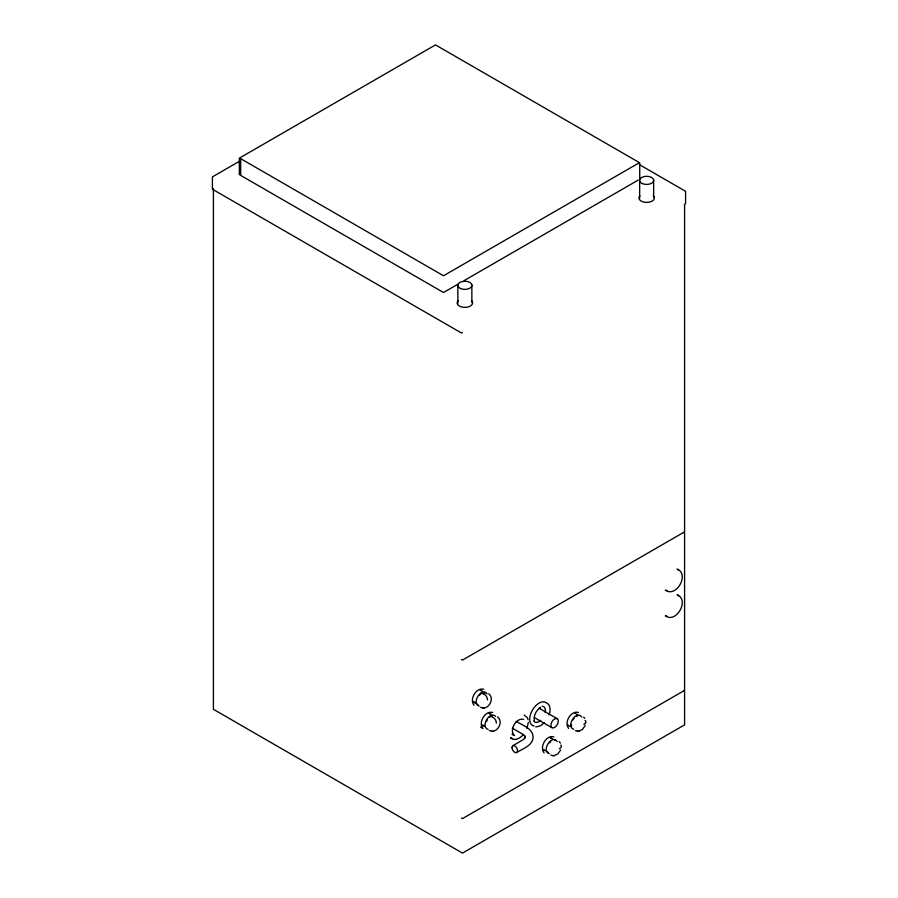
<?xml version="1.0" encoding="UTF-8"?>
<svg xmlns="http://www.w3.org/2000/svg" width="898" height="898" viewBox="0 0 898 898"><rect width="100%" height="100%" fill="white"/><g stroke="black" fill="none" stroke-linecap="round" stroke-linejoin="round"><path stroke-width="1.35" d="M487.434 699.935L487.356 698.947A3.962 2.054 55.5 0 0 484.291 694.277L481.496 692.65M496.313 723.159L496.235 722.172A3.962 2.054 55.5 0 0 493.17 717.502L490.342 715.897M528.338 722.34L526.935 728.525M549.037 714.909C550.721 710.767 550.8 704.481 545.917 702.55A13.279 7.667 -60 0 0 531.807 711.272A13.279 7.667 -60 0 0 534.142 725.999M560.678 749.965L557.871 753.893L554.133 755.622M585.227 725.539L582.42 729.468L578.682 731.197M523.399 734.418C520.481 738.178 514.79 741.501 510.479 737.875L512.388 738.56M544.401 722.632L540.439 725.876L535.78 726.942M540.719 707.231C536.454 710.037 533.434 715.369 534.332 720.533M481.957 693.11L480.677 693.997A6.993 4.041 -60 0 0 479.465 695.209M489.545 717.221L490.836 716.335A6.993 4.041 -60 0 1 492.104 715.852M584.766 723.665L583.868 724.304M240.271 160.798L212.411 176.884L212.411 189.22L461.493 333.023L462.481 332.451M638.31 163.301L443.511 275.765L240.675 158.665L240.675 175.402L443.511 292.501L458.036 284.127M464.086 280.625L638.31 180.038M512.792 745.733L523.759 739.312L525.285 737.135L525.15 737.954L524.982 736.135L525.364 736.854L523.759 734.833L512.309 728.132M516.72 752.524C522.569 748.707 532.862 745.722 533.109 737.078C532.828 728.233 522.187 725.326 516.26 721.352M559.319 748.741L560.206 748.09A3.962 2.492 -5 0 0 560.823 745.048M484.067 708.017C490.173 707.22 494.214 697.69 488.68 693.739M492.946 731.241C499.052 730.444 503.093 720.914 497.559 716.963M480.475 707.321L483.203 708.062M489.343 730.545L492.082 731.286M575.472 730.68L577.818 731.23M550.912 755.106L553.258 755.667M475.109 702.191L472.943 701.877L475.3 703.246M479.218 706.12C470.72 703.628 481.889 686.05 487.109 693.896M482.787 708.084L484.449 707.994M483.988 725.427L481.822 725.113L484.179 726.471M488.085 729.356C480.228 726.852 489.343 710.834 495.629 716.234M491.666 731.309L493.316 731.219M573.833 729.299C565.336 726.808 576.505 709.229 581.724 717.064M577.403 731.253L579.064 731.174M549.273 753.725C540.776 751.233 551.956 733.655 557.164 741.501M552.854 755.678L554.504 755.6M667.203 590.603L665.396 590.132C676.25 598.135 689.889 574.069 677.126 569.051L678.529 570.23M667.203 616.309L665.396 615.837C676.25 623.841 689.889 599.774 677.126 594.757L678.529 595.935M523.635 719.332C516.125 717.536 508.964 729.939 514.273 735.541L511.961 734.205M568.546 725.427L567.558 725.056L569.916 726.415M543.997 749.852L542.998 749.482L545.367 750.851M578.424 712.451C570.904 710.195 563.686 722.632 568.647 728.435M483.809 689.271C476.288 687.026 469.07 699.463 474.032 705.256M492.688 712.496C485.167 710.251 477.949 722.688 482.899 728.48L480.542 727.122M553.864 736.876C546.343 734.631 539.137 747.069 544.087 752.861M639.421 164.648L685.589 191.308L685.589 203.644L684.59 204.216L684.59 531.852L462.481 660.086L461.471 659.502M683.58 532.458L684.59 533.042L684.59 690.36L462.481 818.594L461.471 818.011M683.58 690.427L684.59 691.011L684.59 724.866L462.481 853.1L213.41 709.297L213.41 188.647M574.787 713.091L577.145 714.46M538.912 708.14L557.4 718.815A5.231 3.02 -60 0 1 555.245 727.021A5.231 3.02 -60 0 1 551.103 723.777A5.231 3.02 -60 0 1 557.4 718.815M534.433 717.592L551.765 727.593M524.151 715.111L527.216 717.524L528.091 719.668M482.529 691.28L480.172 689.922L480.924 690.697M552.596 738.886L550.238 737.527L550.99 738.302M491.408 714.505L489.051 713.147L489.803 713.932M481.463 692.661L484.258 694.289M583.644 717.154L584.789 718.321M559.095 741.591L560.475 743.073M653.643 179.892L653.643 197.47M639.724 179.555L639.724 162.819L435.485 44.9L239.339 158.149L239.339 174.886M639.657 180.835L639.657 198.413M471.854 284.846L471.854 302.424M457.868 285.8L457.868 303.367M471.573 300.662A7.745 4.468 0 0 1 464.861 307.374A7.745 4.468 0 0 1 458.16 300.662M653.362 195.708A7.745 4.468 0 0 1 646.65 202.409A7.745 4.468 0 0 1 639.948 195.708M478.163 704.896A6.993 4.041 -60 0 1 477.41 704.122M484.404 692.56A6.993 4.041 -60 0 1 485.403 692.93M486.469 721.532A6.993 4.041 -60 0 1 487.288 719.915M548.229 752.502A6.993 4.041 -60 0 1 547.477 751.716M549.52 742.814A6.993 4.041 -60 0 1 550.732 741.602M554.47 740.165A6.993 4.041 -60 0 1 555.458 740.536M585.092 720.398A3.962 2.492 -5 0 1 584.766 723.698M571.577 726.156A6.993 4.041 -60 0 1 571.454 724.742M573.025 719.859A6.993 4.041 -60 0 1 574.08 718.389M576.572 716.29A6.993 4.041 -60 0 1 577.841 715.796M542.28 706.154A8.913 5.152 -60 0 1 545.187 712.675M540.719 720.387A8.913 5.152 -60 0 1 533.636 721.049M511.983 747.529A3.918 2.267 60 0 0 516.148 752.704A3.918 2.267 60 0 0 516.148 747.158A3.918 2.267 60 0 0 511.983 747.529M460.494 288.516A7.038 4.063 0 0 0 471.832 285.912A7.038 4.063 0 0 0 462.268 281.545A7.038 4.063 0 0 0 460.494 288.516M642.283 183.551A7.038 4.063 0 0 0 653.621 180.958A7.038 4.063 0 0 0 644.057 176.592A7.038 4.063 0 0 0 642.283 183.551"/></g></svg>
